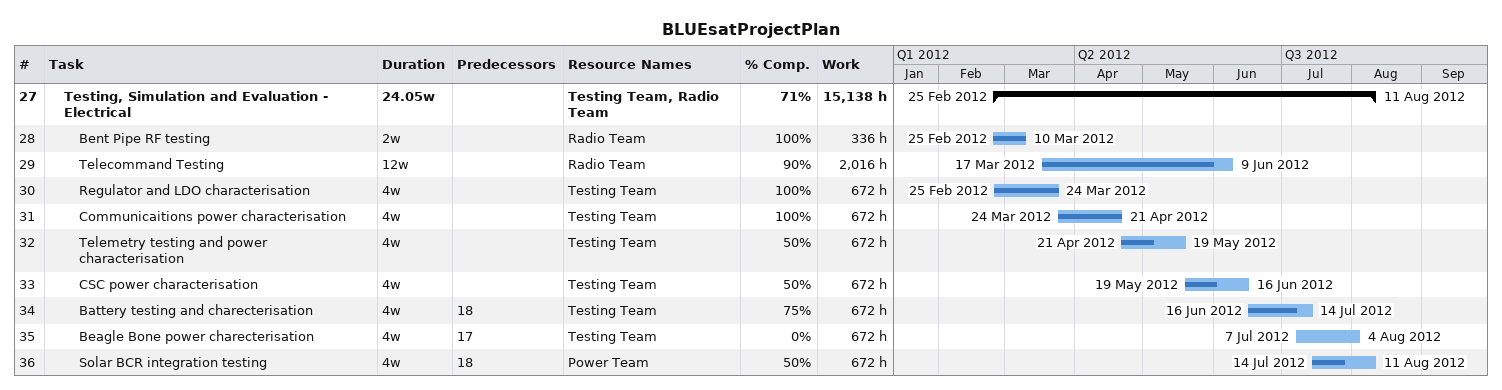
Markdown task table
BLUEsatProjectPlan

| ID | Level | Task | Duration | Start | Finish | Predecessors | Resources | % complete | Work (h) |
|---|---|---|---|---|---|---|---|---|---|
| 27 | 2 | **Testing, Simulation and Evaluation - Electrical** | 24.05w | 2012-02-25 | 2012-08-11 |  | Testing Team, Radio Team | 71 | 15138 |
| 28 | 3 | Bent Pipe RF testing | 2w | 2012-02-25 | 2012-03-10 |  | Radio Team | 100 | 336 |
| 29 | 3 | Telecommand Testing | 12w | 2012-03-17 | 2012-06-09 |  | Radio Team | 90 | 2016 |
| 30 | 3 | Regulator and LDO characterisation | 4w | 2012-02-25 | 2012-03-24 |  | Testing Team | 100 | 672 |
| 31 | 3 | Communicaitions power characterisation | 4w | 2012-03-24 | 2012-04-21 |  | Testing Team | 100 | 672 |
| 32 | 3 | Telemetry testing and power characterisation | 4w | 2012-04-21 | 2012-05-19 |  | Testing Team | 50 | 672 |
| 33 | 3 | CSC power characterisation | 4w | 2012-05-19 | 2012-06-16 |  | Testing Team | 50 | 672 |
| 34 | 3 | Battery testing and charecterisation | 4w | 2012-06-16 | 2012-07-14 | 18 | Testing Team | 75 | 672 |
| 35 | 3 | Beagle Bone power charecterisation | 4w | 2012-07-07 | 2012-08-04 | 17 | Testing Team | 0 | 672 |
| 36 | 3 | Solar BCR integration testing | 4w | 2012-07-14 | 2012-08-11 | 18 | Power Team | 50 | 672 |
